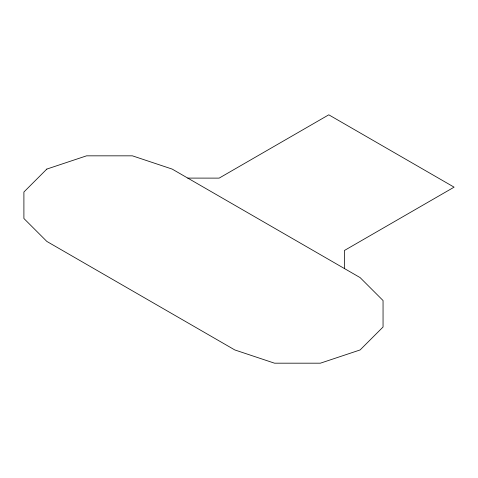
<?xml version="1.0" encoding="UTF-8"?>
<svg xmlns="http://www.w3.org/2000/svg" width="478" height="478" viewBox="0 0 478 478"><rect width="100%" height="100%" fill="white"/><g stroke="black" fill="none" stroke-linecap="round" stroke-linejoin="round"><path stroke-width="0.72" d="M187.776 178.097L219.139 178.121L328.786 114.816L454.1 187.161L344.453 250.466L344.483 268.576M46.832 169.075L23.9 192.007L23.9 218.488L46.832 241.426L234.806 349.944L274.527 363.184L320.391 363.184L360.113 349.944L383.051 327.012L383.051 300.531L360.113 277.599L172.146 169.075L132.424 155.834L86.554 155.834L46.832 169.075"/></g></svg>
